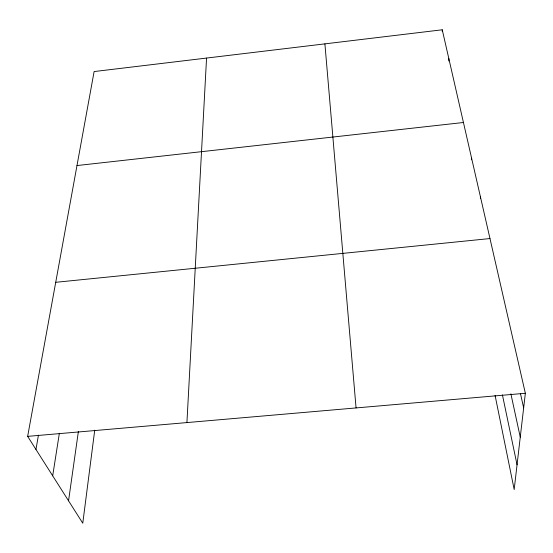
<?xml version="1.0" encoding="UTF-8"?>
<svg xmlns="http://www.w3.org/2000/svg" width="553" height="553" viewBox="0 0 553 553"><rect width="100%" height="100%" fill="white"/><g stroke="black" fill="none" stroke-linecap="round" stroke-linejoin="round"><path stroke-width="0.83" d="M448.815 61.01L448.822 58.549M471.557 159.845L471.605 158.193M480.357 198.403L480.426 196.757M186.921 422.575L206.559 58.065M94.729 430.172L82.77 523.214L27.65 436.372L94.114 71.558L442.248 29.786L525.35 393.273L514.179 489.536L495.073 395.367M68.551 500.818L78.402 431.326M52.687 475.822L59.365 433.269M35.959 449.458L38.44 435.156M76.991 165.554L463.449 122.496M55.715 282.306L489.979 238.557M27.65 436.372L525.35 393.273M520.47 393.646L523.656 407.858M510.875 393.798L520.255 437.153M502.421 394.883L517.048 464.824M324.901 43.867L356.063 407.927M442.248 29.786L442.255 31.507"/></g></svg>
